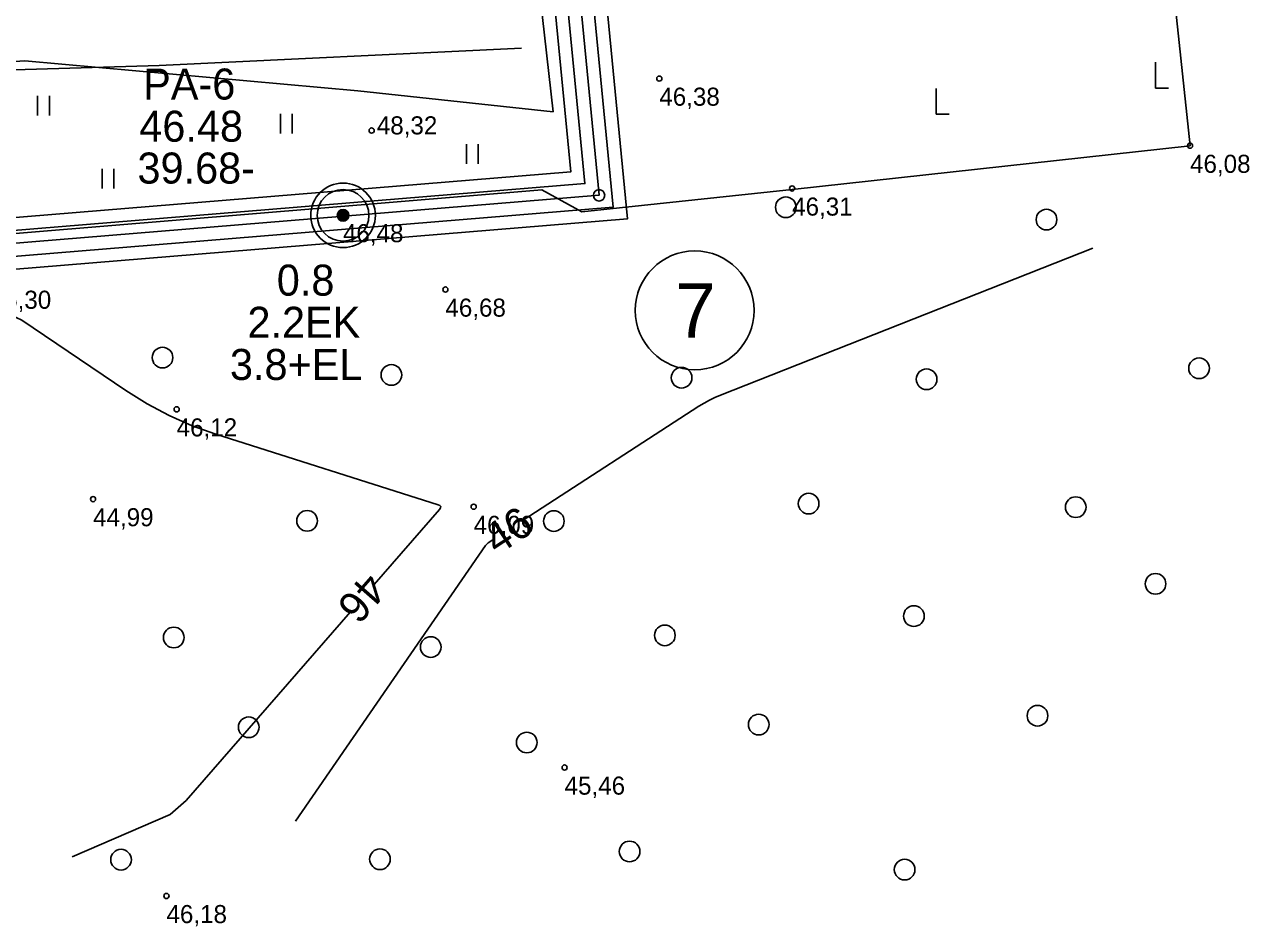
# Model space of a CAD drawing. Extents: x 567997 to 569496, y 6458076 to 6458620.
# Drawn here: x 568411 to 568505.8, y 6458096.1 to 6458165.9 of the extents above; entities that cross this region are included whole.
import ezdxf

# ---------------------------------------------------------------- set-up
doc = ezdxf.new("R2010")
doc.units = 0
for name, color, linetype in [('AKTIIVNE_MAEERALDIS', 7, 'Continuous'), ('Default', 7, 'Continuous'), ('GEOLPUNKT', 7, 'Continuous'), ('HALJASTUS', 7, 'Continuous'), ('HORISONTAAL-EH2000', 7, 'Continuous'), ('illumineerimisjooned', 7, 'Continuous'), ('kataster', 7, 'Continuous'), ('KORGUS-EH2000', 7, 'Continuous'), ('PIIR', 7, 'Continuous'), ('Plokid', 7, 'Continuous'), ('RELJEEF', 7, 'Continuous')]:
    doc.layers.add(name, color=color, linetype=linetype)

# ---------------------------------------------------------------- blocks, each defined once
blk = doc.blocks.new('METS')
at = {"layer": 'Default'}
blk.add_circle((0, 0), 0.8, dxfattribs=at)
blk = doc.blocks.new('RAIESM')
at = {"layer": 'Default'}
for points in [[(0, 2), (0, 0)], [(0, 0), (1, 0)]]:
    blk.add_lwpolyline(points, dxfattribs=at)
blk = doc.blocks.new('puurauk')
at = {"layer": 'GEOLPUNKT'}
for radius in [2.5, 2, 0.45, 0.4, 0.35, 0.3, 0.25, 0.2, 0.15, 0.1, 0.05]:
    blk.add_circle((0, 0), radius, dxfattribs=at)

msp = doc.modelspace()

# ---------------------------------------------------------------- linework, layer by layer
at = {"layer": 'AKTIIVNE_MAEERALDIS'}
msp.add_lwpolyline([(568030.98, 6458118.21), (568073.84, 6458200.33), (568113.76, 6458290.41), (568089.21, 6458401.16), (568324.66, 6458563.46), (568414.8, 6458572.66), (568455.48, 6458152.68), (568129.75, 6458125.91), (568030.98, 6458118.21)], dxfattribs=at)
at = {"layer": 'HALJASTUS'}
for p, q in [((568451.934, 6458159.152), (568449.67, 6458179.02)), ((568412.009, 6458160.392), (568412.009, 6458158.87)), ((568412.919, 6458160.392), (568412.919, 6458158.87)), ((568430.817, 6458158.995), (568430.817, 6458157.473)), ((568431.727, 6458158.995), (568431.727, 6458157.473)), ((568445.217, 6458156.643), (568445.217, 6458155.121)), ((568446.127, 6458156.643), (568446.127, 6458155.121)), ((568417.005, 6458154.732), (568417.005, 6458153.209)), ((568417.915, 6458154.732), (568417.915, 6458153.209))]:
    msp.add_line(p, q, dxfattribs=at)
for points in [[(568448.272, 6458244.207), (568487.518, 6458250.173), (568491.633, 6458246.909), (568501.24, 6458156.52), (568470.43, 6458153.14), (568454.149, 6458151.413), (568451.06, 6458153.096), (568073.287, 6458121.793), (568044.214, 6458143.188), (568073.192, 6458199.469)], [(568376.191, 6458157.886), (568388.95, 6458161.631), (568411.016, 6458163.076), (568436.803, 6458160.76), (568451.934, 6458159.152)]]:
    msp.add_lwpolyline(points, dxfattribs=at)
at = {"layer": 'HORISONTAAL-EH2000'}
for points in [[(568449.605, 6458127.532), (568463.207, 6458136.351), (568463.611, 6458136.599), (568464.026, 6458136.826), (568464.451, 6458137.031), (568464.887, 6458137.216), (568493.712, 6458148.587)], [(568438.078, 6458122.566), (568443.129, 6458128.365), (568443.209, 6458128.487), (568443.218, 6458128.589), (568443.157, 6458128.671), (568443.025, 6458128.734), (568425.804, 6458134.201), (568423.974, 6458134.854), (568422.204, 6458135.633), (568420.495, 6458136.537), (568418.847, 6458137.567), (568410.774, 6458143.016), (568409.916, 6458143.443), (568409.078, 6458143.549), (568408.262, 6458143.335), (568407.465, 6458142.802), (568402.751, 6458138.639)], [(568431.976, 6458104.257), (568446.695, 6458125.58), (568446.738, 6458125.636), (568446.785, 6458125.687), (568446.838, 6458125.734), (568446.896, 6458125.775), (568447.255, 6458126.008)], [(568436.238, 6458120.455), (568423.516, 6458105.851), (568422.268, 6458104.756), (568414.689, 6458101.48)]]:
    msp.add_lwpolyline(points, dxfattribs=at)
at = {"layer": 'illumineerimisjooned'}
for points in [[(568029.258, 6458117.073), (568072.939, 6458200.764), (568112.713, 6458290.515), (568088.088, 6458401.601), (568324.303, 6458564.429), (568415.698, 6458573.757), (568456.573, 6458151.766), (568129.83, 6458124.913)], [(568032.702, 6458119.347), (568074.741, 6458199.896), (568114.807, 6458290.305), (568090.332, 6458400.719), (568325.017, 6458562.491), (568413.902, 6458571.563), (568454.387, 6458153.594), (568129.67, 6458126.907)]]:
    msp.add_lwpolyline(points, close=True, dxfattribs=at)
at = {"layer": 'kataster'}
msp.add_lwpolyline([(568027.539, 6458115.931), (568129.912, 6458123.915), (568457.671, 6458150.854), (568416.597, 6458574.853), (568323.943, 6458565.399), (568086.965, 6458402.039), (568111.669, 6458290.619), (568072.04, 6458201.194)], close=True, dxfattribs=at)
at = {"layer": 'KORGUS-EH2000'}
for centre in [(568460.144, 6458161.714), (568437.87, 6458157.694), (568501.24, 6458156.52), (568470.43, 6458153.21), (568435.65, 6458151.15), (568443.581, 6458145.39), (568422.77, 6458136.12), (568416.3, 6458129.17), (568445.77, 6458128.58), (568452.81, 6458108.4), (568421.982, 6458098.457)]:
    msp.add_circle(centre, 0.2, dxfattribs=at)
at = {"layer": 'PIIR'}
for centre, radius in [((568455.48, 6458152.68), 0.44), ((568462.884, 6458143.775), 4.6)]:
    msp.add_circle(centre, radius, dxfattribs=at)
at = {"layer": 'Plokid'}
msp.add_lwpolyline([(568034.423, 6458120.484), (568075.643, 6458199.461), (568115.855, 6458290.201), (568091.454, 6458400.278), (568325.373, 6458561.522), (568413.003, 6458570.466), (568453.294, 6458154.507), (568129.59, 6458127.904)], close=True, dxfattribs=at)
at = {"layer": 'RELJEEF'}
msp.add_lwpolyline([(568449.466, 6458164.062), (568421.405, 6458162.716), (568394.605, 6458161.926), (568377.289, 6458158.147)], dxfattribs=at)

# ---------------------------------------------------------------- block references
at = {"layer": 'GEOLPUNKT'}
msp.add_blockref('puurauk', (568435.657, 6458151.132), dxfattribs=at)
at = {"layer": 'HALJASTUS'}
for name, p in [('RAIESM', (568498.576, 6458160.986)), ('RAIESM', (568481.586, 6458158.957)), ('METS', (568469.938, 6458151.755)), ('METS', (568490.124, 6458150.8)), ('METS', (568421.679, 6458140.123)), ('METS', (568439.4, 6458138.782)), ('METS', (568501.937, 6458139.293)), ('METS', (568461.869, 6458138.566)), ('METS', (568480.84, 6458138.445)), ('METS', (568471.709, 6458128.822)), ('METS', (568492.388, 6458128.549)), ('METS', (568432.874, 6458127.489)), ('METS', (568451.979, 6458127.47)), ('METS', (568498.568, 6458122.615)), ('METS', (568479.857, 6458120.117)), ('METS', (568422.549, 6458118.462)), ('METS', (568460.575, 6458118.628)), ('METS', (568442.447, 6458117.722)), ('METS', (568489.429, 6458112.408)), ('METS', (568428.351, 6458111.516)), ('METS', (568467.841, 6458111.723)), ('METS', (568449.883, 6458110.333)), ('METS', (568457.842, 6458101.903)), ('METS', (568418.463, 6458101.268)), ('METS', (568438.517, 6458101.303)), ('METS', (568479.142, 6458100.498))]:
    msp.add_blockref(name, p, dxfattribs=at)

# ---------------------------------------------------------------- texts
at = {"layer": 'GEOLPUNKT'}
for s, p in [('PA-6', (568420.179, 6458160.091)), ('46.48', (568419.879, 6458156.829)), ('39.68-', (568419.737, 6458153.591)), ('0.8', (568430.525, 6458144.917)), ('2.2EK', (568428.253, 6458141.655)), ('3.8+EL', (568426.897, 6458138.393))]:
    msp.add_text(s, height=2.4, dxfattribs=at).set_placement(p)
at = {"layer": 'HORISONTAAL-EH2000'}
for rotation, p in [(33.28212, (568447.598, 6458124.779)), (228.93901, (568437.428, 6458123.647))]:
    msp.add_text('46', height=2.4, rotation=rotation, dxfattribs=at).set_placement(p)
at = {"layer": 'KORGUS-EH2000'}
for s, p in [('46,38', (568460.144, 6458159.614)), ('48,32 ', (568438.27, 6458157.394)), ('46,08', (568501.24, 6458154.42)), ('46,31', (568470.43, 6458151.11)), ('46,48', (568435.65, 6458149.05)), ('46,30', (568408.375, 6458143.9)), ('46,68', (568443.581, 6458143.29)), ('46,12', (568422.77, 6458134.02)), ('44,99', (568416.3, 6458127.07)), ('46,09', (568445.77, 6458126.48)), ('45,46', (568452.81, 6458106.3)), ('46,18', (568421.982, 6458096.357))]:
    msp.add_text(s, height=1.4, dxfattribs=at).set_placement(p)
at = {"layer": 'PIIR'}
msp.add_text('7', height=4.2, dxfattribs=at).set_placement((568461.382, 6458141.675))

doc.saveas('drawing.dxf')
